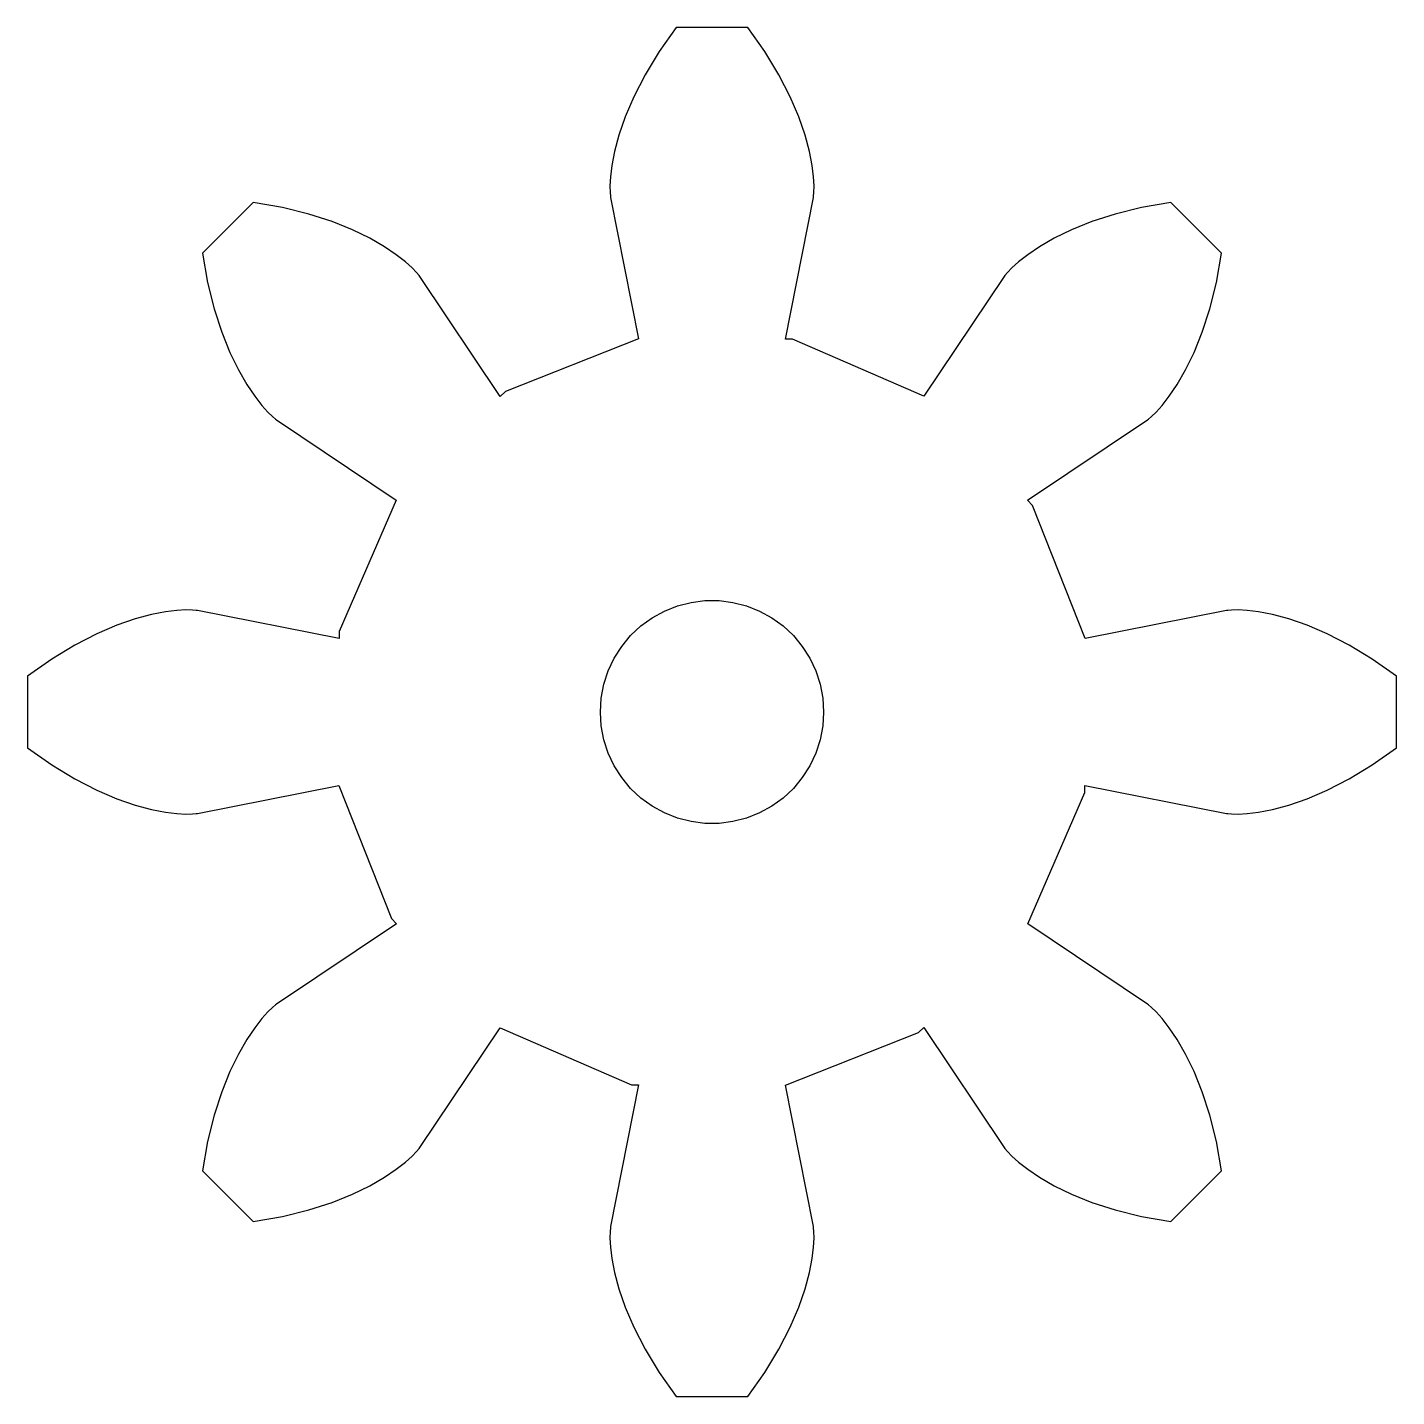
# Model space of a CAD drawing. Header units: metres. Extents: x -9.2 to 9.2, y 100.8 to 119.2.
import ezdxf

# ---------------------------------------------------------------- set-up
doc = ezdxf.new("R2010")
doc.units = ezdxf.units.M

msp = doc.modelspace()

# ---------------------------------------------------------------- linework, layer by layer
for p, q in [((-0.4823, 119.201), (-0.711868, 118.875)), ((0.4823, 119.201), (-0.4823, 119.201)), ((0.711868, 118.875), (0.4823, 119.201)), ((-0.711868, 118.875), (-0.900085, 118.563)), ((0.900085, 118.563), (0.711868, 118.875)), ((-0.900085, 118.563), (-1.05017, 118.269)), ((1.05017, 118.269), (0.900085, 118.563)), ((-1.05017, 118.269), (-1.16574, 117.998)), ((1.16574, 117.998), (1.05017, 118.269)), ((-1.16574, 117.998), (-1.2507, 117.752)), ((1.2507, 117.752), (1.16574, 117.998)), ((-1.2507, 117.752), (-1.30922, 117.534)), ((1.30922, 117.534), (1.2507, 117.752)), ((-1.30922, 117.534), (-1.34572, 117.347)), ((1.34572, 117.347), (1.30922, 117.534)), ((-1.34572, 117.347), (-1.36481, 117.192)), ((1.36481, 117.192), (1.34572, 117.347)), ((-1.36481, 117.192), (-1.3712, 117.07)), ((-1.3712, 117.07), (-1.36974, 116.984)), ((1.3712, 117.07), (1.36481, 117.192)), ((1.36974, 116.984), (1.3712, 117.07)), ((-1.36974, 116.984), (-1.3653, 116.932)), ((-1.3653, 116.932), (-1.36275, 116.915)), ((-1.36275, 116.915), (-0.988159, 115.014)), ((0.987518, 115.011), (1.36275, 116.915)), ((1.36275, 116.915), (1.3653, 116.932)), ((1.3653, 116.932), (1.36974, 116.984)), ((-6.16516, 116.847), (-6.84723, 116.165)), ((-5.77202, 116.779), (-6.16516, 116.847)), ((-5.41832, 116.691), (-5.77202, 116.779)), ((-5.10466, 116.59), (-5.41832, 116.691)), ((5.41832, 116.691), (5.10466, 116.59)), ((5.77202, 116.779), (5.41832, 116.691)), ((6.16516, 116.847), (5.77202, 116.779)), ((6.84723, 116.165), (6.16516, 116.847)), ((-4.83104, 116.48), (-5.10466, 116.59)), ((5.10466, 116.59), (4.83104, 116.48)), ((-4.59702, 116.366), (-4.83104, 116.48)), ((-4.40161, 116.253), (-4.59702, 116.366)), ((4.59702, 116.366), (4.40161, 116.253)), ((4.83104, 116.48), (4.59702, 116.366)), ((-6.84723, 116.165), (-6.77875, 115.772)), ((-4.24333, 116.146), (-4.40161, 116.253)), ((-4.12024, 116.05), (-4.24333, 116.146)), ((4.24333, 116.146), (4.12024, 116.05)), ((4.40161, 116.253), (4.24333, 116.146)), ((6.77875, 115.772), (6.84723, 116.165)), ((-4.02997, 115.969), (-4.12024, 116.05)), ((-3.96967, 115.907), (-4.02997, 115.969)), ((4.02997, 115.969), (3.96967, 115.907)), ((4.12024, 116.05), (4.02997, 115.969)), ((-6.77875, 115.772), (-6.69124, 115.418)), ((-3.93613, 115.867), (-3.96967, 115.907)), ((-3.9258, 115.853), (-3.93613, 115.867)), ((-2.84485, 114.241), (-3.9258, 115.853)), ((3.9258, 115.853), (2.84668, 114.244)), ((3.93613, 115.867), (3.9258, 115.853)), ((3.96967, 115.907), (3.93613, 115.867)), ((6.69124, 115.418), (6.77875, 115.772)), ((-6.69124, 115.418), (-6.58983, 115.105)), ((6.58983, 115.105), (6.69124, 115.418)), ((-6.58983, 115.105), (-6.47964, 114.831)), ((6.47964, 114.831), (6.58983, 115.105)), ((-6.47964, 114.831), (-6.36578, 114.597)), ((-0.988159, 115.014), (-2.77588, 114.308)), ((1.08347, 115.009), (0.987518, 115.011)), ((2.84668, 114.244), (1.08347, 115.009)), ((6.36578, 114.597), (6.47964, 114.831)), ((-6.36578, 114.597), (-6.25313, 114.402)), ((6.25313, 114.402), (6.36578, 114.597)), ((-6.25313, 114.402), (-6.14647, 114.243)), ((-2.77588, 114.308), (-2.84485, 114.241)), ((6.14647, 114.243), (6.25313, 114.402)), ((-6.14647, 114.243), (-6.05037, 114.12)), ((-6.05037, 114.12), (-5.96915, 114.03)), ((5.96915, 114.03), (6.05037, 114.12)), ((6.05037, 114.12), (6.14647, 114.243)), ((-5.96915, 114.03), (-5.90677, 113.97)), ((-5.90677, 113.97), (-5.86696, 113.936)), ((-5.86696, 113.936), (-5.85301, 113.926)), ((-5.85301, 113.926), (-4.24414, 112.847)), ((4.24142, 112.845), (5.85301, 113.926)), ((5.85301, 113.926), (5.86696, 113.936)), ((5.86696, 113.936), (5.90677, 113.97)), ((5.90677, 113.97), (5.96915, 114.03)), ((-4.24414, 112.847), (-5.00916, 111.083)), ((4.30814, 112.776), (4.24142, 112.845)), ((5.01396, 110.988), (4.30814, 112.776)), ((-7.34671, 111.346), (-7.53404, 111.309)), ((-7.19173, 111.365), (-7.34671, 111.346)), ((-7.07045, 111.371), (-7.19173, 111.365)), ((-6.9837, 111.37), (-7.07045, 111.371)), ((-6.93184, 111.365), (-6.9837, 111.37)), ((-6.91467, 111.363), (-6.93184, 111.365)), ((-5.01076, 110.988), (-6.91467, 111.363)), ((-0.803726, 111.266), (-0.638657, 111.357)), ((-0.638657, 111.357), (-0.463516, 111.427)), ((-0.463516, 111.427), (-0.281067, 111.473)), ((-0.281067, 111.473), (-0.094177, 111.497)), ((-0.094177, 111.497), (0.094177, 111.497)), ((0.094177, 111.497), (0.281067, 111.473)), ((0.281067, 111.473), (0.463516, 111.427)), ((0.463516, 111.427), (0.638657, 111.357)), ((0.638657, 111.357), (0.803726, 111.266)), ((6.91467, 111.363), (5.01396, 110.988)), ((6.93184, 111.365), (6.91467, 111.363)), ((6.9837, 111.37), (6.93184, 111.365)), ((7.07045, 111.371), (6.9837, 111.37)), ((7.19173, 111.365), (7.07045, 111.371)), ((7.34671, 111.346), (7.19173, 111.365)), ((7.53404, 111.309), (7.34671, 111.346)), ((-7.99788, 111.166), (-8.26926, 111.05)), ((-7.75188, 111.251), (-7.99788, 111.166)), ((-7.53404, 111.309), (-7.75188, 111.251)), ((-1.09344, 111.027), (-0.956131, 111.156)), ((-0.956131, 111.156), (-0.803726, 111.266)), ((0.803726, 111.266), (0.956131, 111.156)), ((0.956131, 111.156), (1.09344, 111.027)), ((7.75188, 111.251), (7.53404, 111.309)), ((7.99788, 111.166), (7.75188, 111.251)), ((8.26926, 111.05), (7.99788, 111.166)), ((-8.26926, 111.05), (-8.56276, 110.9)), ((-5.00916, 111.083), (-5.01076, 110.988)), ((-1.21352, 110.882), (-1.09344, 111.027)), ((1.09344, 111.027), (1.21352, 110.882)), ((8.56276, 110.9), (8.26926, 111.05)), ((-8.56276, 110.9), (-8.87474, 110.712)), ((-1.31445, 110.723), (-1.21352, 110.882)), ((1.21352, 110.882), (1.31445, 110.723)), ((8.87474, 110.712), (8.56276, 110.9)), ((-8.87474, 110.712), (-9.20116, 110.482)), ((-1.39465, 110.552), (-1.31445, 110.723)), ((1.31445, 110.723), (1.39465, 110.552)), ((9.20116, 110.482), (8.87474, 110.712)), ((-9.20116, 110.482), (-9.20116, 109.518)), ((-1.45287, 110.373), (-1.39465, 110.552)), ((1.39465, 110.552), (1.45287, 110.373)), ((9.20116, 109.518), (9.20116, 110.482)), ((-1.48816, 110.188), (-1.45287, 110.373)), ((1.45287, 110.373), (1.48816, 110.188)), ((-1.5, 110), (-1.48816, 110.188)), ((1.48816, 110.188), (1.5, 110)), ((-1.48816, 109.812), (-1.5, 110)), ((1.5, 110), (1.48816, 109.812)), ((-1.45287, 109.627), (-1.48816, 109.812)), ((1.48816, 109.812), (1.45287, 109.627)), ((-9.20116, 109.518), (-8.87474, 109.288)), ((-1.39465, 109.448), (-1.45287, 109.627)), ((1.45287, 109.627), (1.39465, 109.448)), ((8.87474, 109.288), (9.20116, 109.518)), ((-1.31445, 109.277), (-1.39465, 109.448)), ((1.39465, 109.448), (1.31445, 109.277)), ((-8.87474, 109.288), (-8.56276, 109.1)), ((-1.21352, 109.118), (-1.31445, 109.277)), ((1.31445, 109.277), (1.21352, 109.118)), ((8.56276, 109.1), (8.87474, 109.288)), ((-8.56276, 109.1), (-8.26926, 108.95)), ((-8.26926, 108.95), (-7.99788, 108.834)), ((-6.91467, 108.637), (-5.01396, 109.012)), ((-5.01396, 109.012), (-4.30814, 107.224)), ((-1.09344, 108.973), (-1.21352, 109.118)), ((-0.956131, 108.844), (-1.09344, 108.973)), ((1.09344, 108.973), (0.956131, 108.844)), ((1.21352, 109.118), (1.09344, 108.973)), ((5.00916, 108.917), (5.01076, 109.012)), ((5.01076, 109.012), (6.91467, 108.637)), ((7.99788, 108.834), (8.26926, 108.95)), ((8.26926, 108.95), (8.56276, 109.1)), ((-7.99788, 108.834), (-7.75188, 108.749)), ((-0.803726, 108.734), (-0.956131, 108.844)), ((0.956131, 108.844), (0.803726, 108.734)), ((4.24414, 107.153), (5.00916, 108.917)), ((7.75188, 108.749), (7.99788, 108.834)), ((-7.75188, 108.749), (-7.53404, 108.691)), ((-7.53404, 108.691), (-7.34671, 108.654)), ((-7.34671, 108.654), (-7.19173, 108.635)), ((-7.19173, 108.635), (-7.07045, 108.629)), ((-7.07045, 108.629), (-6.9837, 108.63)), ((-6.9837, 108.63), (-6.93184, 108.635)), ((-6.93184, 108.635), (-6.91467, 108.637)), ((-0.638657, 108.643), (-0.803726, 108.734)), ((-0.463516, 108.573), (-0.638657, 108.643)), ((0.638657, 108.643), (0.463516, 108.573)), ((0.803726, 108.734), (0.638657, 108.643)), ((6.91467, 108.637), (6.93184, 108.635)), ((6.93184, 108.635), (6.9837, 108.63)), ((6.9837, 108.63), (7.07045, 108.629)), ((7.07045, 108.629), (7.19173, 108.635)), ((7.19173, 108.635), (7.34671, 108.654)), ((7.34671, 108.654), (7.53404, 108.691)), ((7.53404, 108.691), (7.75188, 108.749)), ((-0.281067, 108.527), (-0.463516, 108.573)), ((-0.094177, 108.503), (-0.281067, 108.527)), ((0.094177, 108.503), (-0.094177, 108.503)), ((0.281067, 108.527), (0.094177, 108.503)), ((0.463516, 108.573), (0.281067, 108.527)), ((-4.24142, 107.155), (-5.85301, 106.074)), ((-4.30814, 107.224), (-4.24142, 107.155)), ((5.85301, 106.074), (4.24414, 107.153)), ((-5.90677, 106.03), (-5.96915, 105.97)), ((-5.86696, 106.064), (-5.90677, 106.03)), ((-5.85301, 106.074), (-5.86696, 106.064)), ((5.86696, 106.064), (5.85301, 106.074)), ((5.90677, 106.03), (5.86696, 106.064)), ((5.96915, 105.97), (5.90677, 106.03)), ((-6.05037, 105.88), (-6.14647, 105.757)), ((-5.96915, 105.97), (-6.05037, 105.88)), ((6.05037, 105.88), (5.96915, 105.97)), ((6.14647, 105.757), (6.05037, 105.88)), ((-6.14647, 105.757), (-6.25313, 105.598)), ((-3.9258, 104.147), (-2.84668, 105.756)), ((-2.84668, 105.756), (-1.08347, 104.991)), ((0.988159, 104.986), (2.77588, 105.692)), ((2.77588, 105.692), (2.84485, 105.759)), ((2.84485, 105.759), (3.9258, 104.147)), ((6.25313, 105.598), (6.14647, 105.757)), ((-6.25313, 105.598), (-6.36578, 105.403)), ((6.36578, 105.403), (6.25313, 105.598)), ((-6.36578, 105.403), (-6.47964, 105.169)), ((6.47964, 105.169), (6.36578, 105.403)), ((-6.47964, 105.169), (-6.58983, 104.895)), ((6.58983, 104.895), (6.47964, 105.169)), ((-6.58983, 104.895), (-6.69124, 104.582)), ((-0.987518, 104.989), (-1.36275, 103.085)), ((-1.08347, 104.991), (-0.987518, 104.989)), ((1.36275, 103.085), (0.988159, 104.986)), ((6.69124, 104.582), (6.58983, 104.895)), ((-6.69124, 104.582), (-6.77875, 104.228)), ((6.77875, 104.228), (6.69124, 104.582)), ((-6.77875, 104.228), (-6.84723, 103.835)), ((6.84723, 103.835), (6.77875, 104.228)), ((-4.12024, 103.95), (-4.02997, 104.031)), ((-4.02997, 104.031), (-3.96967, 104.093)), ((-3.96967, 104.093), (-3.93613, 104.133)), ((-3.93613, 104.133), (-3.9258, 104.147)), ((3.9258, 104.147), (3.93613, 104.133)), ((3.93613, 104.133), (3.96967, 104.093)), ((3.96967, 104.093), (4.02997, 104.031)), ((4.02997, 104.031), (4.12024, 103.95)), ((-6.84723, 103.835), (-6.16516, 103.153)), ((-4.40161, 103.747), (-4.24333, 103.854)), ((-4.24333, 103.854), (-4.12024, 103.95)), ((4.12024, 103.95), (4.24333, 103.854)), ((4.24333, 103.854), (4.40161, 103.747)), ((6.16516, 103.153), (6.84723, 103.835)), ((-4.83104, 103.52), (-4.59702, 103.634)), ((-4.59702, 103.634), (-4.40161, 103.747)), ((4.40161, 103.747), (4.59702, 103.634)), ((4.59702, 103.634), (4.83104, 103.52)), ((-5.10466, 103.41), (-4.83104, 103.52)), ((4.83104, 103.52), (5.10466, 103.41)), ((-5.77202, 103.221), (-5.41832, 103.309)), ((-5.41832, 103.309), (-5.10466, 103.41)), ((5.10466, 103.41), (5.41832, 103.309)), ((5.41832, 103.309), (5.77202, 103.221)), ((-6.16516, 103.153), (-5.77202, 103.221)), ((-1.3653, 103.068), (-1.36974, 103.016)), ((-1.36275, 103.085), (-1.3653, 103.068)), ((1.3653, 103.068), (1.36275, 103.085)), ((1.36974, 103.016), (1.3653, 103.068)), ((5.77202, 103.221), (6.16516, 103.153)), ((-1.36974, 103.016), (-1.3712, 102.93)), ((-1.3712, 102.93), (-1.36481, 102.808)), ((1.36481, 102.808), (1.3712, 102.93)), ((1.3712, 102.93), (1.36974, 103.016)), ((-1.36481, 102.808), (-1.34572, 102.653)), ((1.34572, 102.653), (1.36481, 102.808)), ((-1.34572, 102.653), (-1.30922, 102.466)), ((1.30922, 102.466), (1.34572, 102.653)), ((-1.30922, 102.466), (-1.2507, 102.248)), ((1.2507, 102.248), (1.30922, 102.466)), ((-1.2507, 102.248), (-1.16574, 102.002)), ((1.16574, 102.002), (1.2507, 102.248)), ((-1.16574, 102.002), (-1.05017, 101.731)), ((1.05017, 101.731), (1.16574, 102.002)), ((-1.05017, 101.731), (-0.900085, 101.437)), ((0.900085, 101.437), (1.05017, 101.731)), ((-0.900085, 101.437), (-0.711868, 101.125)), ((0.711868, 101.125), (0.900085, 101.437)), ((-0.711868, 101.125), (-0.4823, 100.799)), ((0.4823, 100.799), (0.711868, 101.125)), ((-0.4823, 100.799), (0.4823, 100.799))]:
    msp.add_line(p, q)

doc.saveas('drawing.dxf')
